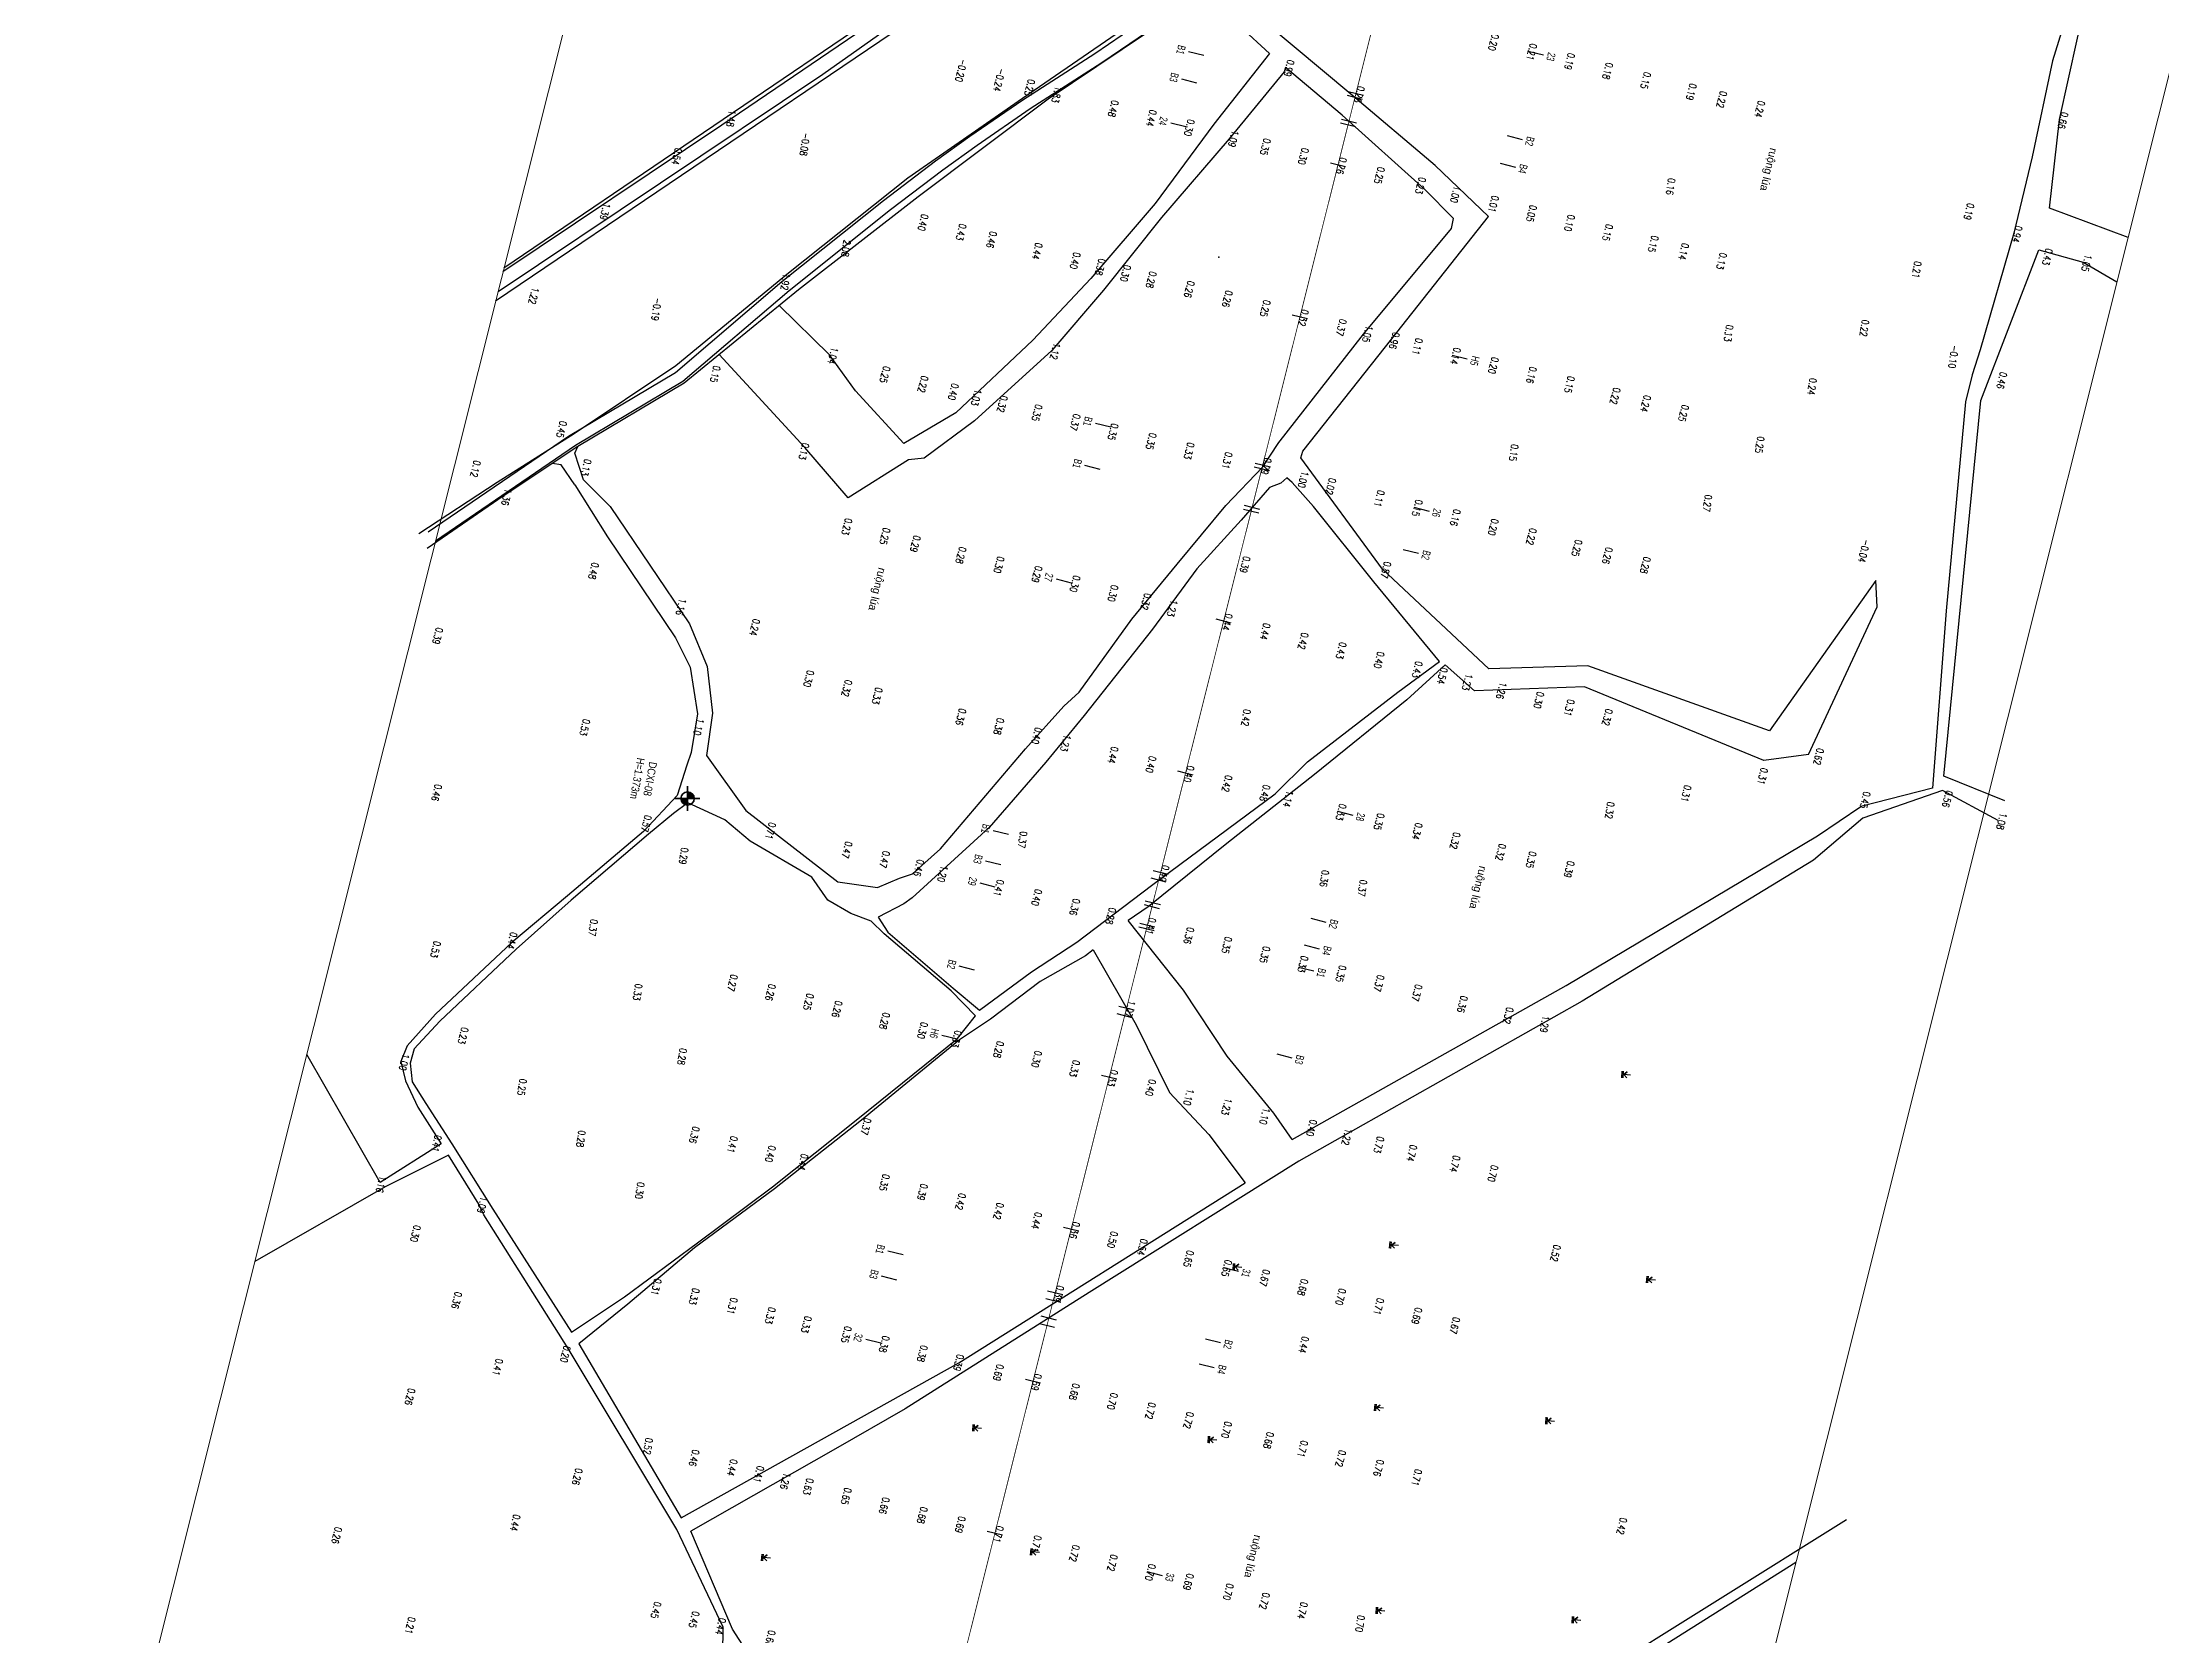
# Model space of a CAD drawing. Header units: metres. Extents: x 583412 to 583840, y 1186334 to 1187497.
# Drawn here: x 583412.3 to 583682.6, y 1186533.4 to 1186736.7 of the extents above; entities that cross this region are included whole.
import ezdxf
from ezdxf.enums import TextEntityAlignment as Align

# ---------------------------------------------------------------- set-up
doc = ezdxf.new("R2010")
doc.units = ezdxf.units.M
doc.header["$MEASUREMENT"] = 0
doc.linetypes.add('DASHDOT2', pattern=[0.5, 0.25, -0.125, 0, -0.125])
doc.layers.get('0').update_dxf_attribs({"lineweight": 35})
doc.layers.get('Defpoints').update_dxf_attribs({"color": 9, "lineweight": 0})
for name, color, linetype in [('cao do binh do', 4, 'Continuous'), ('CAO DO DC', 2, 'Continuous'), ('CaoDoTN', 2, 'Continuous'), ('Docao', 22, 'Continuous'), ('ENTCOC', 6, 'Continuous'), ('KS.leduongdat', 36, 'Continuous'), ('ks.text ks', 7, 'Continuous'), ('KS_muong ao', 4, 'TALUYPHAI-KHKS'), ('Lua-KHKS', 3, 'Continuous'), ('TENCOCTUYEN', 1, 'Continuous'), ('TENMOC', 4, 'Continuous'), ('TimtuyenKS', 7, 'Continuous'), ('TimtuyenTK', 7, 'Continuous')]:
    doc.layers.add(name, color=color, linetype=linetype)
doc.styles.add('ChuSo', font='vnsimple.shx')
doc.styles.add('dc', font='VHELVCN.TTF')
doc.styles.add('KT3', font='VHARIALN.TTF', dxfattribs={"width": 0.8, "height": 1.5})
doc.styles.add('TENSONG', font='VAPTIMI.TTF')
doc.linetypes.add('TALUYPHAI-KHKS', pattern='A,5,[130,ltypeshp,S=5,R=0,X=0,Y=-5],10,[130,ltypeshp,S=5,R=0,X=0,Y=-5],10,[130,ltypeshp,S=10,R=0,X=0,Y=-10],5', length=30)
doc.linetypes.add('TALUYTRAI-KHKS', pattern='A,5,[130,ltypeshp,S=5,R=0,X=0,Y=5],10,[130,ltypeshp,S=5,R=0,X=0,Y=5],10,[130,ltypeshp,S=10,R=0,X=0,Y=10],5', length=30)

# ---------------------------------------------------------------- blocks, each defined once
blk = doc.blocks.new('DCII')
h = blk.add_hatch(color=5)
h.paths.add_polyline_path([(286.78, 138.1), (286.78, 136.5, -0.414214), (286.88, 136.4), (288.48, 136.4, 0.414214)])
h.paths.add_polyline_path([(286.88, 136.4, 0.414214), (286.78, 136.5), (286.78, 136.4)], flags=17)
h.paths.add_polyline_path([(286.78, 136.4), (286.68, 136.4, 0.414214), (286.78, 136.3)])
h.paths.add_polyline_path([(286.68, 136.4), (285.08, 136.4, 0.414214), (286.78, 134.7), (286.78, 136.3, -0.414214)])
at = {"color": 5}
for points in [[(289.92, 136.4), (283.64, 136.4)], [(286.78, 139.54), (286.78, 133.26)]]:
    blk.add_lwpolyline(points, dxfattribs=at)
blk.add_circle((286.78, 136.4), 1.7, dxfattribs=at)
at = {"color": 6}
blk.add_circle((286.78, 136.4), 0.1, dxfattribs=at)
blk = doc.blocks.new('Lua-KHKS')
at = {"layer": 'Lua-KHKS', "color": 3, "flags": 128}
for points in [[(-0.44, 0.07), (0.42, 0.07)], [(-0.01, 1.04), (-0.01, 0.16), (-0.38, 0.59), (-0.01, 0.16), (0.36, 0.59)], [(-0.44, -0.1), (0.42, -0.1)]]:
    blk.add_lwpolyline(points, dxfattribs=at)

msp = doc.modelspace()

# ---------------------------------------------------------------- linework, layer by layer
at = {"layer": 'Defpoints', "color": 6}
for p, q in [((583412.26, 1186473.01), (583669.06, 1187497.35)), ((583840.37, 1187358.25), (583583.59, 1186333.95))]:
    msp.add_line(p, q, dxfattribs=at)
at = {"layer": 'Docao', "color": 3}
for p in [(583562.31, 1186709.25, 0.25), (583626.91, 1186699.61, 0.13)]:
    msp.add_point(p, dxfattribs=at)
at = {"layer": 'ENTCOC'}
for p, q in [((583580.66, 1186729.39), (583578.72, 1186729.87)), ((583580.66, 1186729.39), (583578.72, 1186729.87)), ((583580.78, 1186729.87), (583578.84, 1186730.36)), ((583580.78, 1186729.87), (583578.84, 1186730.36)), ((583579.78, 1186725.87), (583577.84, 1186726.35)), ((583579.78, 1186725.87), (583577.84, 1186726.35)), ((583579.9, 1186726.35), (583577.96, 1186726.84)), ((583579.9, 1186726.35), (583577.96, 1186726.84)), ((583578.5, 1186720.77), (583576.56, 1186721.26)), ((583578.5, 1186720.77), (583576.56, 1186721.26)), ((583573.64, 1186701.38), (583571.7, 1186701.86)), ((583573.64, 1186701.38), (583571.7, 1186701.86)), ((583568.77, 1186681.98), (583566.83, 1186682.46)), ((583568.77, 1186681.98), (583566.83, 1186682.46)), ((583568.9, 1186682.46), (583566.96, 1186682.95)), ((583568.9, 1186682.46), (583566.96, 1186682.95)), ((583567.42, 1186676.59), (583565.48, 1186677.08)), ((583567.42, 1186676.59), (583565.48, 1186677.08)), ((583567.55, 1186677.08), (583565.61, 1186677.56)), ((583567.55, 1186677.08), (583565.61, 1186677.56)), ((583563.91, 1186662.58), (583561.97, 1186663.06)), ((583563.91, 1186662.58), (583561.97, 1186663.06)), ((583559.05, 1186643.18), (583557.11, 1186643.66)), ((583559.05, 1186643.18), (583557.11, 1186643.66)), ((583555.87, 1186630.49), (583553.93, 1186630.98)), ((583555.87, 1186630.49), (583553.93, 1186630.98)), ((583555.62, 1186629.52), (583553.68, 1186630.01)), ((583555.62, 1186629.52), (583553.68, 1186630.01)), ((583554.77, 1186626.12), (583552.83, 1186626.61)), ((583554.77, 1186626.12), (583552.83, 1186626.61)), ((583554.89, 1186626.61), (583552.95, 1186627.1)), ((583554.89, 1186626.61), (583552.95, 1186627.1)), ((583554.06, 1186623.29), (583552.12, 1186623.78)), ((583554.06, 1186623.29), (583552.12, 1186623.78)), ((583554.18, 1186623.78), (583552.24, 1186624.26)), ((583554.18, 1186623.78), (583552.24, 1186624.26)), ((583551.28, 1186612.21), (583549.34, 1186612.7)), ((583551.28, 1186612.21), (583549.34, 1186612.7)), ((583551.53, 1186613.18), (583549.59, 1186613.67)), ((583551.53, 1186613.18), (583549.59, 1186613.67)), ((583549.32, 1186604.38), (583547.38, 1186604.86)), ((583549.32, 1186604.38), (583547.38, 1186604.86)), ((583544.46, 1186584.98), (583542.52, 1186585.46)), ((583544.46, 1186584.98), (583542.52, 1186585.46)), ((583542.42, 1186576.85), (583540.48, 1186577.34)), ((583542.42, 1186576.85), (583540.48, 1186577.34)), ((583541.62, 1186573.65), (583539.68, 1186574.13)), ((583541.62, 1186573.65), (583539.68, 1186574.13)), ((583542.18, 1186575.88), (583540.24, 1186576.37)), ((583542.18, 1186575.88), (583540.24, 1186576.37)), ((583541.37, 1186572.68), (583539.43, 1186573.16)), ((583541.37, 1186572.68), (583539.43, 1186573.16)), ((583539.59, 1186565.58), (583537.65, 1186566.06)), ((583539.59, 1186565.58), (583537.65, 1186566.06)), ((583534.73, 1186546.18), (583532.79, 1186546.66)), ((583534.73, 1186546.18), (583532.79, 1186546.66))]:
    msp.add_line(p, q, dxfattribs=at)
at = {"layer": 'KS.leduongdat'}
for p, q in [((583535.89, 1186749.59, 2.29), (583511.8, 1186732.55, 2.29)), ((583525.19, 1186743.96, 2.12), (583498.91, 1186726.08, 2.12)), ((583546.49, 1186735.23, -0.01), (583553.48, 1186740, -0.01)), ((583547.41, 1186734.09), (583554.4, 1186738.87)), ((583537.33, 1186729.34, -0.01), (583546.49, 1186735.23, -0.01)), ((583538.25, 1186728.21), (583547.41, 1186734.09)), ((583511.8, 1186732.55, 2.29), (583470.38, 1186704.83, 2.29)), ((583530.58, 1186724.69, -0.01), (583537.33, 1186729.34, -0.01)), ((583531.51, 1186723.55), (583538.25, 1186728.21)), ((583498.91, 1186726.08, 2.12), (583471.01, 1186707.37, 2.12)), ((583526.2, 1186721.53, -0.01), (583530.58, 1186724.69, -0.01)), ((583527.12, 1186720.4), (583531.51, 1186723.55)), ((583519.54, 1186716.47, -0.01), (583526.2, 1186721.53, -0.01)), ((583520.46, 1186715.33), (583527.12, 1186720.4)), ((583506.59, 1186706.14, -0.01), (583519.54, 1186716.47, -0.01)), ((583507.51, 1186705), (583520.46, 1186715.33)), ((583493.01, 1186694.56, -0.01), (583506.59, 1186706.14, -0.01)), ((583493.94, 1186693.42), (583507.51, 1186705)), ((583479.36, 1186686.41, -0.01), (583493.01, 1186694.56, -0.01)), ((583480.28, 1186685.27), (583493.94, 1186693.42)), ((583461.49, 1186674.21, -0.01), (583479.36, 1186686.41, -0.01)), ((583462.42, 1186673.08), (583480.28, 1186685.27))]:
    msp.add_line(p, q, dxfattribs=at)
at = {"layer": 'KS_muong ao', "color": 125, "linetype": 'TALUYPHAI-KHKS', "ltscale": 0.03}
for p, q in [((583671.98, 1186744.95, 1.41), (583668.67, 1186734.31, 1.41)), ((583523.27, 1186743.22, 1.68), (583471.13, 1186707.86, 1.68)), ((583579.17, 1186730.07, 0.67), (583564.45, 1186742.37, 0.67)), ((583669.58, 1186726.8, 1.06), (583673.12, 1186742.94, 1.06)), ((583565.11, 1186738.65, 1.68), (583568.79, 1186735.25, 1.68)), ((583568.79, 1186735.25, 1.68), (583561.7, 1186726.23, 1.68)), ((583668.67, 1186734.31, 1.41), (583666.08, 1186722.07, 1.41)), ((583589.91, 1186720.97, 0.67), (583579.17, 1186730.07, 0.67)), ((583561.7, 1186726.23, 1.68), (583554.19, 1186716.1, 1.68)), ((583668.3, 1186715.5, 1.06), (583669.58, 1186726.8, 1.06)), ((583596.71, 1186714.44, 0.67), (583589.91, 1186720.97, 0.67)), ((583666.08, 1186722.07, 1.41), (583663.72, 1186712.3, 1.41)), ((583554.19, 1186716.1, 1.68), (583546.02, 1186706.55, 1.68)), ((583678.3, 1186711.75, 1.06), (583668.3, 1186715.5, 1.06)), ((583583.57, 1186697.82, 0.67), (583596.71, 1186714.44, 0.67)), ((583663.72, 1186712.3, 1.41), (583659.43, 1186697.45, 1.41)), ((583659.51, 1186690.98, 0.93), (583666.91, 1186710.19, 0.93)), ((583666.91, 1186710.19, 0.93), (583672.58, 1186708.6, 0.93)), ((583546.02, 1186706.55, 1.68), (583538.6, 1186698.67, 1.68)), ((583672.58, 1186708.6, 0.93), (583676.89, 1186706.13, 0.93)), ((583512.67, 1186696.78, 1.68), (583506.26, 1186703.1, 1.68)), ((583538.6, 1186698.67, 1.68), (583528.76, 1186689.38, 1.68)), ((583515.97, 1186692.22, 1.68), (583512.67, 1186696.78, 1.68)), ((583573.06, 1186684.49, 0.67), (583583.57, 1186697.82, 0.67)), ((583659.43, 1186697.45, 1.08), (583658.41, 1186694.26, 1.08)), ((583658.41, 1186694.26, 1.08), (583657.58, 1186690.8, 1.08)), ((583522.13, 1186685.5, 1.68), (583515.97, 1186692.22, 1.68)), ((583654.8, 1186643.05, 1.08), (583659.51, 1186690.98, 1.08)), ((583657.58, 1186690.8, 1.08), (583655.09, 1186664.12, 1.08)), ((583528.76, 1186689.38, 1.68), (583522.13, 1186685.5, 1.68)), ((583480.16, 1186684.26, 0.89), (583480.57, 1186685.11, 0.89)), ((583481.27, 1186680.86, 0.89), (583480.16, 1186684.26, 0.89)), ((583572.79, 1186683.67, 0.67), (583573.06, 1186684.49, 0.67)), ((583583.19, 1186669.45, 1.18), (583572.79, 1186683.67, 1.18)), ((583480.16, 1186680.22, 1.03), (583484.34, 1186673.57, 1.03)), ((583484.34, 1186673.57, 1.03), (583493.03, 1186660.7, 1.03)), ((583596.78, 1186656.74, 1.18), (583583.19, 1186669.45, 1.18)), ((583646.15, 1186668.02, 1.18), (583632.55, 1186648.81, 1.18)), ((583646.31, 1186664.63, 1.18), (583646.15, 1186668.02, 1.18)), ((583637.56, 1186645.79, 1.18), (583646.31, 1186664.63, 1.18)), ((583655.09, 1186664.12, 1.18), (583653.34, 1186641.51, 1.18)), ((583493.03, 1186660.7, 1.03), (583494.87, 1186656.95, 1.03)), ((583494.87, 1186656.95, 1.03), (583495.84, 1186650.97, 1.03)), ((583609.39, 1186657.12, 1.18), (583596.78, 1186656.74, 1.18)), ((583632.55, 1186648.81, 1.18), (583609.39, 1186657.12, 1.18)), ((583495.84, 1186650.97, 1.03), (583495.02, 1186646.07, 1.03)), ((583494.45, 1186644.45, 1.03), (583493.23, 1186640.59, 1.03)), ((583495.02, 1186646.07, 1.03), (583494.45, 1186644.45, 1.03)), ((583662.58, 1186639.91, 1.08), (583654.8, 1186643.05, 1.08)), ((583493.23, 1186640.59, 1.03), (583488.95, 1186635.96, 1.03)), ((583653.34, 1186641.51, 1.18), (583644.21, 1186639.18, 1.18)), ((583488.95, 1186635.96, 1.03), (583479.26, 1186627.78, 1.03)), ((583479.26, 1186627.78, 1.07), (583472.16, 1186621.8, 1.07)), ((583557.84, 1186615.75, 1.18), (583550.74, 1186624.63, 1.18)), ((583472.16, 1186621.8, 1.07), (583462.4, 1186612.67, 1.07)), ((583546.3, 1186620.87, 1.18), (583551.77, 1186611.31, 1.18)), ((583563.41, 1186607.3, 1.18), (583557.84, 1186615.75, 1.18)), ((583462.4, 1186612.67, 1.07), (583458.78, 1186608.62, 1.07)), ((583551.77, 1186611.31, 0.99), (583556.03, 1186602.68, 0.99)), ((583455.36, 1186591.18, 1.07), (583445.98, 1186607.53, 1.07)), ((583458.78, 1186608.62, 1.07), (583457.97, 1186606.65, 1.07)), ((583457.97, 1186606.65, 1.07), (583458.58, 1186604.16, 1.07)), ((583569.36, 1186600.02, 1.18), (583563.41, 1186607.3, 1.18)), ((583458.58, 1186604.16, 1.07), (583460.17, 1186600.8, 1.07)), ((583556.03, 1186602.68, 0.99), (583561.04, 1186597.34, 0.99)), ((583460.17, 1186600.8, 1.07), (583463.13, 1186596.11, 1.07)), ((583571.67, 1186596.7, 1.18), (583569.36, 1186600.02, 1.18)), ((583463.13, 1186596.11, 1.07), (583455.36, 1186591.18, 1.07)), ((583561.04, 1186597.34, 0.99), (583565.67, 1186591.14, 0.99)), ((583500.31, 1186534.2, 1.08), (583494.99, 1186546.7, 1.08)), ((583516.1, 1186509.62, 1.08), (583500.31, 1186534.2, 1.08))]:
    msp.add_line(p, q, dxfattribs=at)
at = {"layer": 'KS_muong ao', "color": 125, "linetype": 'TALUYTRAI-KHKS', "ltscale": 0.03}
for p, q in [((583537.29, 1186729.55, 1.37), (583552.07, 1186739.7, 1.37)), ((583520.67, 1186737.84, 2.3), (583470.08, 1186703.63, 2.3)), ((583553.11, 1186737.82, 1.68), (583540.54, 1186729.43, 1.68)), ((583570.68, 1186732.91, 0.77), (583563.65, 1186724.36, 0.77)), ((583570.85, 1186733.46, 0.77), (583570.68, 1186732.91, 0.77)), ((583578.06, 1186727.37, 0.77), (583570.85, 1186733.46, 0.77)), ((583522.66, 1186719.37, 1.37), (583537.29, 1186729.55, 1.37)), ((583540.54, 1186729.43, 1.68), (583523.98, 1186716.97, 1.68)), ((583588.58, 1186717.94, 0.77), (583578.06, 1186727.37, 0.77)), ((583563.65, 1186724.36, 0.77), (583555, 1186714.3, 0.77)), ((583507.44, 1186707.25, 1.37), (583522.66, 1186719.37, 1.37)), ((583592.28, 1186714.18, 0.77), (583588.58, 1186717.94, 0.77)), ((583523.98, 1186716.97, 1.68), (583508.69, 1186705.09, 1.68)), ((583555, 1186714.3, 0.77), (583547.6, 1186705.05, 0.77)), ((583580.77, 1186699.45, 0.77), (583592.01, 1186712.93, 0.77)), ((583592.01, 1186712.93, 0.77), (583592.28, 1186714.18, 0.77)), ((583493.06, 1186695.43, 1.37), (583507.44, 1186707.25, 1.37)), ((583508.69, 1186705.09, 1.68), (583494.11, 1186693.19, 1.68)), ((583547.6, 1186705.05, 0.77), (583541.01, 1186697.36, 0.77)), ((583569.84, 1186685.43, 0.77), (583580.77, 1186699.45, 0.77)), ((583509.53, 1186684.99, 0.77), (583498.57, 1186696.83, 0.77)), ((583541.01, 1186697.36, 0.77), (583531.17, 1186688.36, 0.77)), ((583480.08, 1186686.75, 1.37), (583493.06, 1186695.43, 1.37)), ((583494.11, 1186693.19, 1.68), (583480.57, 1186685.11, 1.68)), ((583531.17, 1186688.36, 0.77), (583524.76, 1186683.63, 0.77)), ((583470.29, 1186680.54, 1.37), (583480.08, 1186686.75, 1.37)), ((583480.57, 1186685.11, 1.68), (583471.03, 1186678.75, 1.68)), ((583515.05, 1186678.54, 0.77), (583509.53, 1186684.99, 0.77)), ((583567.94, 1186682.49, 1.12), (583569.89, 1186685.49, 1.12)), ((583478.42, 1186682.75, 1.03), (583477.3, 1186682.93, 1.03)), ((583480.16, 1186680.22, 1.03), (583478.42, 1186682.75, 1.03)), ((583522.73, 1186683.4, 0.77), (583515.05, 1186678.54, 0.77)), ((583524.76, 1186683.63, 0.77), (583522.73, 1186683.4, 0.77)), ((583563.24, 1186677.59, 1.12), (583567.94, 1186682.49, 1.12)), ((583460.27, 1186673.99, 1.37), (583470.29, 1186680.54, 1.37)), ((583481.27, 1186680.86, 0.89), (583484.68, 1186677.43, 0.89)), ((583568.77, 1186679.85, 0.81), (583565.16, 1186675.68, 0.81)), ((583570.25, 1186680.41, 0.81), (583568.77, 1186679.85, 0.81)), ((583570.99, 1186681.1, 0.81), (583570.25, 1186680.41, 0.81)), ((583571.68, 1186680.5, 0.81), (583570.99, 1186681.1, 0.81)), ((583574.42, 1186677.46, 0.81), (583571.68, 1186680.5, 0.81)), ((583471.03, 1186678.75, 1.68), (583461.34, 1186672.09, 1.68)), ((583484.68, 1186677.43, 0.89), (583494.81, 1186662.49, 0.89)), ((583557.01, 1186670.1, 1.12), (583563.24, 1186677.59, 1.12)), ((583582.1, 1186667.82, 0.81), (583574.42, 1186677.46, 0.81)), ((583565.16, 1186675.68, 0.81), (583559.54, 1186669.47, 0.81)), ((583551.24, 1186663.05, 1.12), (583557.01, 1186670.1, 1.12)), ((583559.54, 1186669.47, 0.81), (583553.87, 1186661.78, 0.81)), ((583590.47, 1186657.66, 0.81), (583582.1, 1186667.82, 0.81)), ((583494.81, 1186662.49, 0.89), (583497.05, 1186657.01, 0.89)), ((583544.53, 1186653.75, 1.12), (583551.24, 1186663.05, 1.12)), ((583553.87, 1186661.78, 0.81), (583545.16, 1186650.79, 0.81)), ((583497.05, 1186657.01, 0.89), (583497.72, 1186651.07, 0.89)), ((583585.15, 1186653.74, 0.81), (583590.47, 1186657.66, 0.81)), ((583591.2, 1186657.24, 1.18), (583586.29, 1186652.76, 1.18)), ((583594.94, 1186653.94, 1.18), (583591.2, 1186657.24, 1.18)), ((583542.56, 1186651.97, 1.12), (583544.53, 1186653.75, 1.12)), ((583573.62, 1186644.85, 0.81), (583585.15, 1186653.74, 0.81)), ((583586.29, 1186652.76, 1.18), (583574.55, 1186643.23, 1.18)), ((583608.97, 1186654.43, 1.18), (583594.94, 1186653.94, 1.18)), ((583631.86, 1186645.03, 1.18), (583608.97, 1186654.43, 1.18)), ((583497.72, 1186651.07, 0.89), (583496.97, 1186645.68, 0.89)), ((583537.67, 1186646.52, 1.12), (583542.56, 1186651.97, 1.12)), ((583545.16, 1186650.79, 0.81), (583540.26, 1186644.83, 0.81)), ((583496.97, 1186645.68, 0.89), (583501.97, 1186638.67, 0.89)), ((583526.84, 1186633.77, 1.12), (583537.67, 1186646.52, 1.12)), ((583540.26, 1186644.83, 0.81), (583533.04, 1186636.5, 0.81)), ((583569.51, 1186640.78, 0.81), (583573.62, 1186644.85, 0.81)), ((583637.56, 1186645.79, 1.18), (583631.86, 1186645.03, 1.18)), ((583574.55, 1186643.23, 1.18), (583563.34, 1186634.46, 1.18)), ((583494.6, 1186639.64, 1.05), (583492.78, 1186638.28, 1.05)), ((583499.33, 1186637.47, 1.05), (583494.6, 1186639.64, 1.05)), ((583553.73, 1186629.07, 0.81), (583569.51, 1186640.78, 0.81)), ((583638.68, 1186635.41, 1.18), (583644.21, 1186639.18, 1.18)), ((583654.62, 1186641.21, 1.08), (583644.47, 1186637.7, 1.08)), ((583661.75, 1186637.38, 1.08), (583654.62, 1186641.21, 1.08)), ((583492.78, 1186638.28, 1.05), (583489.56, 1186635.62, 1.05)), ((583502.54, 1186634.74, 1.05), (583499.33, 1186637.47, 1.05)), ((583501.97, 1186638.67, 0.89), (583513.73, 1186629.57, 0.89)), ((583533.04, 1186636.5, 0.81), (583523.22, 1186627.52, 0.81)), ((583644.47, 1186637.7, 1.08), (583638.2, 1186632.34, 1.08)), ((583489.56, 1186635.62, 1.05), (583479.72, 1186627.22, 1.05)), ((583510.42, 1186630.16, 1.05), (583502.54, 1186634.74, 1.05)), ((583523.26, 1186630.58, 0.89), (583526.84, 1186633.77, 0.89)), ((583563.34, 1186634.46, 1.18), (583553.33, 1186626.38, 1.18)), ((583606.64, 1186616.32, 1.18), (583638.68, 1186635.41, 1.18)), ((583638.2, 1186632.34, 1.08), (583608.68, 1186614.33, 1.08)), ((583512.45, 1186627.2, 1.05), (583510.42, 1186630.16, 1.05)), ((583513.73, 1186629.57, 0.89), (583518.77, 1186628.84, 0.89)), ((583518.77, 1186628.84, 0.89), (583521.59, 1186630.04, 0.89)), ((583521.59, 1186630.04, 0.89), (583523.26, 1186630.58, 0.89)), ((583544.21, 1186621.87, 0.81), (583553.73, 1186629.07, 0.81)), ((583479.72, 1186627.22, 1.05), (583472.71, 1186620.97, 1.05)), ((583515.38, 1186625.53, 1.05), (583512.45, 1186627.2, 1.05)), ((583517.98, 1186624.52, 1.05), (583515.38, 1186625.53, 1.05)), ((583522.14, 1186626.77, 0.81), (583518.89, 1186625.03, 0.81)), ((583523.22, 1186627.52, 0.81), (583522.14, 1186626.77, 0.81)), ((583553.33, 1186626.38, 1.18), (583550.74, 1186624.63, 1.18)), ((583519.64, 1186622.91, 1.05), (583517.98, 1186624.52, 1.05)), ((583518.89, 1186625.03, 0.81), (583520.1, 1186623.15, 0.81)), ((583528.2, 1186615.67, 1.05), (583519.64, 1186622.91, 1.05)), ((583520.1, 1186623.15, 0.81), (583528.45, 1186615.98, 0.81)), ((583472.71, 1186620.97, 1.05), (583462.94, 1186611.77, 1.05)), ((583538.45, 1186618.07, 0.81), (583544.21, 1186621.87, 0.81)), ((583545.32, 1186620.1, 1.18), (583539.53, 1186616.85, 1.18)), ((583546.3, 1186620.87, 1.18), (583545.32, 1186620.1, 1.18)), ((583531.79, 1186613.2, 0.81), (583538.45, 1186618.07, 0.81)), ((583531.3, 1186612.46, 1.05), (583528.2, 1186615.67, 1.05)), ((583528.45, 1186615.98, 0.81), (583531.79, 1186613.2, 0.81)), ((583539.53, 1186616.85, 1.18), (583533.21, 1186612.02, 1.18)), ((583571.67, 1186596.7, 1.18), (583606.64, 1186616.32, 1.18)), ((583528.98, 1186609.56, 1.05), (583531.3, 1186612.46, 1.05)), ((583533.21, 1186612.02, 1.18), (583529.26, 1186609.4, 1.18)), ((583608.68, 1186614.33, 1.08), (583572.51, 1186593.91, 1.08)), ((583462.94, 1186611.77, 1.05), (583459.7, 1186608.25, 1.05)), ((583516.26, 1186599.31, 1.05), (583528.98, 1186609.56, 1.05)), ((583529.26, 1186609.4, 1.18), (583516.75, 1186599.14, 1.18)), ((583459.7, 1186608.25, 1.05), (583459.16, 1186606.43, 1.05)), ((583459.16, 1186606.43, 1.05), (583459.43, 1186604.06, 1.05)), ((583459.43, 1186604.06, 1.05), (583461.19, 1186601.27, 1.05)), ((583461.19, 1186601.27, 1.05), (583464.48, 1186596.12, 1.05)), ((583505.39, 1186590.65, 1.05), (583516.26, 1186599.31, 1.05)), ((583516.75, 1186599.14, 1.18), (583505.65, 1186590.39, 1.18)), ((583464.48, 1186596.12, 1.05), (583469.7, 1186587.81, 1.05)), ((583464.08, 1186594.7, 0.92), (583456, 1186590.66, 0.92)), ((583467.94, 1186588.42, 0.92), (583464.08, 1186594.7, 0.92)), ((583572.51, 1186593.91, 1.08), (583545.79, 1186577.17, 1.08)), ((583456, 1186590.66, 0.92), (583439.36, 1186581.11, 0.92)), ((583505.65, 1186590.39, 1.18), (583495.43, 1186582.87, 1.18)), ((583495.82, 1186583.48, 1.05), (583505.39, 1186590.65, 1.05)), ((583529.18, 1186568.19, 1.18), (583565.67, 1186591.14, 1.18)), ((583468.56, 1186587.07, 0.92), (583467.94, 1186588.42, 0.92)), ((583469.7, 1186587.81, 1.05), (583479.76, 1186572.08, 1.05)), ((583479.33, 1186570.03, 0.92), (583468.56, 1186587.07, 0.92)), ((583486.51, 1186576.61, 1.05), (583495.82, 1186583.48, 1.05)), ((583495.43, 1186582.87, 1.18), (583486.95, 1186575.67, 1.18)), ((583545.79, 1186577.17, 1.08), (583522.31, 1186562.33, 1.08)), ((583479.76, 1186572.08, 1.05), (583486.51, 1186576.61, 1.05)), ((583486.95, 1186575.67, 1.18), (583480.67, 1186570.59, 1.18)), ((583493.18, 1186546.94, 0.92), (583479.33, 1186570.03, 0.92)), ((583480.67, 1186570.59, 1.18), (583493.74, 1186548.42, 1.18)), ((583493.74, 1186548.42, 1.18), (583529.18, 1186568.19, 1.18)), ((583522.31, 1186562.33, 1.08), (583513.44, 1186557.21, 1.08)), ((583513.44, 1186557.21, 1.08), (583494.99, 1186546.7, 1.08)), ((583499.11, 1186534.45, 0.92), (583493.18, 1186546.94, 0.92)), ((583605.12, 1186524.9, 1.08), (583642.41, 1186548.18, 1.08)), ((583635.92, 1186542.71), (583605.94, 1186523.83)), ((583498.8, 1186513.94, 0.92), (583499.11, 1186534.45, 0.92))]:
    msp.add_line(p, q, dxfattribs=at)
at = {"layer": 'TENCOCTUYEN'}
for p, q in [((583560.41, 1186734.98), (583558.47, 1186735.47)), ((583601.79, 1186735.55), (583603.73, 1186735.07)), ((583559.53, 1186731.46), (583557.59, 1186731.95)), ((583558.13, 1186725.88), (583556.19, 1186726.37)), ((583599.09, 1186724.77), (583601.03, 1186724.28)), ((583598.21, 1186721.25), (583600.15, 1186720.76)), ((583592.07, 1186696.76), (583594.01, 1186696.27)), ((583548.53, 1186687.57), (583546.59, 1186688.05)), ((583547.18, 1186682.18), (583545.24, 1186682.67)), ((583587.2, 1186677.36), (583589.14, 1186676.87)), ((583585.85, 1186671.97), (583587.79, 1186671.49)), ((583543.54, 1186667.68), (583541.6, 1186668.17)), ((583577.48, 1186638.56), (583579.42, 1186638.07)), ((583535.5, 1186635.6), (583533.56, 1186636.08)), ((583534.52, 1186631.72), (583532.58, 1186632.2)), ((583533.81, 1186628.88), (583531.87, 1186629.37)), ((583574.05, 1186624.9), (583575.99, 1186624.41)), ((583573.2, 1186621.5), (583575.14, 1186621.02)), ((583531.16, 1186618.29), (583529.22, 1186618.78)), ((583572.49, 1186618.67), (583574.43, 1186618.19)), ((583528.95, 1186609.48), (583527.01, 1186609.97)), ((583569.71, 1186607.59), (583571.65, 1186607.11)), ((583522.05, 1186581.96), (583520.11, 1186582.44)), ((583562.89, 1186580.36), (583564.83, 1186579.87)), ((583521.25, 1186578.75), (583519.31, 1186579.24)), ((583519.22, 1186570.68), (583517.28, 1186571.17)), ((583560.61, 1186571.26), (583562.54, 1186570.77)), ((583559.8, 1186568.06), (583561.74, 1186567.57)), ((583553.16, 1186541.56), (583555.1, 1186541.07))]:
    msp.add_line(p, q, dxfattribs=at)
at = {"layer": 'TimtuyenKS', "linetype": 'DASHDOT2', "ltscale": 5, "const_width": 0.1}
msp.add_lwpolyline([(583754.72, 1187427.8), (583497.92, 1186403.48)], dxfattribs=at)
at = {"layer": 'TimtuyenTK', "linetype": 'DASHDOT2', "ltscale": 5, "const_width": 0.1}
msp.add_lwpolyline([(583754.72, 1187427.8), (583497.92, 1186403.48)], dxfattribs=at)

# ---------------------------------------------------------------- block references
at = {"xscale": 0.5, "yscale": 0.5, "zscale": 0.5}
msp.add_blockref('DCII', (583351.17, 1186571.99, 1.38), dxfattribs=at)
at = {"layer": 'Lua-KHKS', "rotation": 265.3621285261607}
for p in [(583613.81, 1186604.97, -8.86), (583584.19, 1186583.21, -8.86), (583564.24, 1186580.43, -8.86), (583616.98, 1186578.8, -8.86), (583582.29, 1186562.47, -8.86), (583604.12, 1186560.79, -8.86), (583531.02, 1186559.88, -8.86), (583561.04, 1186558.38, -8.86), (583538.41, 1186544.06, -8.86), (583504.09, 1186543.34, -8.86), (583582.48, 1186536.57, -8.86), (583607.48, 1186535.39, -8.86)]:
    msp.add_blockref('Lua-KHKS', p, dxfattribs=at)

# ---------------------------------------------------------------- texts
at = {"layer": 'cao do binh do', "color": 44, "style": 'ChuSo', "width": 0.8}
for s, p in [('0.99', (583570.85, 1186733.46, 0.99)), ('0.66', (583669.58, 1186726.8, 0.66)), ('0.54', (583492.75, 1186722.21, 0.54)), ('1.39', (583483.6, 1186715.17, 1.39)), ('0.19', (583657.57, 1186715.17, 0.19)), ('0.94', (583663.72, 1186712.3, 0.94)), ('0.43', (583667.58, 1186709.4, 0.43)), ('1.05', (583672.58, 1186708.6, 1.05)), ('1.22', (583474.5, 1186704.42, 1.22)), ('1.04', (583512.67, 1186696.78, 1.04)), ('1.12', (583541.01, 1186697.36, 1.12)), ('0.15', (583497.65, 1186694.44, 0.15)), ('0.46', (583661.77, 1186693.63, 0.46)), ('0.45', (583478.05, 1186687.39, 0.45)), ('0.13', (583508.96, 1186684.58, 0.13)), ('0.12', (583467.07, 1186682.35, 0.12)), ('0.13', (583481.19, 1186682.52, 0.13)), ('1.36', (583471.03, 1186678.75, 1.36)), ('-0.04', (583644.19, 1186671.86, -0.04)), ('0.48', (583482.13, 1186669.33, 0.48)), ('0.39', (583565.23, 1186670.13, 0.39)), ('0.87', (583583.19, 1186669.45, 0.87)), ('1.16', (583493.29, 1186664.72, 1.16)), ('0.39', (583462.24, 1186661.03, 0.39)), ('0.24', (583502.68, 1186662.14, 0.24)), ('0.53', (583481.02, 1186649.36, 0.53)), ('1.10', (583495.55, 1186649.41, 1.1)), ('0.62', (583638.39, 1186645.64, 0.62)), ('0.46', (583462.11, 1186641.03, 0.46)), ('0.31', (583621.49, 1186640.93, 0.31)), ('0.31', (583631.25, 1186643.13, 0.31)), ('0.45', (583644.33, 1186640.1, 0.45)), ('0.56', (583654.81, 1186640.24, 0.56)), ('0.57', (583488.86, 1186637.1, 0.57)), ('1.08', (583661.75, 1186637.38, 1.08)), ('0.44', (583471.73, 1186622.16, 0.44)), ('0.53', (583461.98, 1186621.03, 0.53)), ('0.23', (583465.49, 1186610.03, 0.23)), ('1.00', (583457.97, 1186606.65, 1)), ('0.37', (583516.88, 1186598.45, 0.36)), ('0.41', (583462.1, 1186596.28, 0.41)), ('1.16', (583455.03, 1186591.06, 1.16)), ('1.09', (583467.94, 1186588.42, 1.09)), ('0.30', (583459.42, 1186584.78, 0.3)), ('0.52', (583604.84, 1186582.28, 0.52)), ('0.36', (583464.66, 1186576.27, 0.36)), ('0.44', (583572.72, 1186570.59, 0.44)), ('0.41', (583469.9, 1186567.75, 0.41)), ('0.20', (583478.54, 1186569.4, 0.2)), ('0.26', (583458.71, 1186563.96, 0.26)), ('0.26', (583480.05, 1186553.76, 0.26)), ('0.26', (583449.37, 1186546.27, 0.26)), ('0.44', (583472.13, 1186547.88, 0.44)), ('0.42', (583613.3, 1186547.46, 0.42)), ('0.21', (583458.74, 1186534.79, 0.21))]:
    msp.add_text(s, height=0.9, rotation=256.5354, dxfattribs=at).set_placement(p, align=Align.CENTER)
at = {"layer": 'CAO DO DC', "color": 3, "style": 'dc'}
msp.add_text('H=1.373m', height=1, rotation=259.7806, dxfattribs=at).set_placement((583489.12, 1186645.27, 0.47), align=Align.TOP_LEFT)
at = {"layer": 'CaoDoTN', "style": 'ChuSo', "width": 0.8}
for s, p in [('0.20', (583596.94, 1186736.77)), ('0.21', (583601.79, 1186735.55)), ('-0.20', (583529.03, 1186733.18)), ('0.19', (583606.64, 1186734.34)), ('0.18', (583611.49, 1186733.12)), ('-0.24', (583533.88, 1186731.96)), ('0.25', (583537.76, 1186730.99)), ('1.83', (583541.22, 1186730.12)), ('0.26', (583579.81, 1186730.12)), ('0.15', (583616.34, 1186731.91)), ('0.19', (583622.16, 1186730.45)), ('0.48', (583548.43, 1186728.31)), ('0.22', (583626.04, 1186729.48)), ('0.24', (583630.89, 1186728.26)), ('0.44', (583553.28, 1186727.1)), ('0.30', (583558.13, 1186725.88)), ('1.09', (583563.75, 1186724.47)), ('0.35', (583567.83, 1186723.45)), ('0.30', (583572.68, 1186722.23)), ('0.26', (583577.53, 1186721.02)), ('0.25', (583582.38, 1186719.8)), ('0.23', (583587.62, 1186718.49)), ('1.00', (583592.08, 1186717.37)), ('0.40', (583524.17, 1186713.78)), ('0.01', (583596.93, 1186716.15)), ('0.05', (583601.78, 1186714.94)), ('0.10', (583606.63, 1186713.72)), ('0.43', (583529.02, 1186712.56)), ('0.46', (583532.9, 1186711.59)), ('0.15', (583611.48, 1186712.51)), ('0.15', (583617.3, 1186711.05)), ('0.44', (583538.72, 1186710.13)), ('0.40', (583543.57, 1186708.91)), ('0.14', (583621.18, 1186710.08)), ('0.13', (583626.03, 1186708.86)), ('0.38', (583546.77, 1186708.11)), ('0.30', (583549.99, 1186707.3)), ('0.28', (583553.27, 1186706.48)), ('0.26', (583558.12, 1186705.27)), ('0.26', (583562.97, 1186704.05)), ('0.25', (583567.82, 1186702.83)), ('0.32', (583572.67, 1186701.62)), ('0.37', (583577.52, 1186700.4)), ('1.05', (583580.86, 1186699.56)), ('0.96', (583584.28, 1186698.71)), ('0.11', (583587.22, 1186697.97)), ('0.14', (583592.07, 1186696.76)), ('0.20', (583596.92, 1186695.54)), ('0.25', (583519.3, 1186694.38)), ('0.22', (583524.15, 1186693.16)), ('0.40', (583528.03, 1186692.19)), ('0.16', (583601.77, 1186694.32)), ('0.15', (583606.62, 1186693.11)), ('1.03', (583530.95, 1186691.46)), ('0.32', (583534.26, 1186690.63)), ('0.35', (583538.7, 1186689.51)), ('0.22', (583612.44, 1186691.65)), ('0.24', (583616.32, 1186690.68)), ('0.25', (583621.17, 1186689.46)), ('0.37', (583543.55, 1186688.3)), ('0.35', (583548.4, 1186687.08)), ('0.35', (583553.25, 1186685.87)), ('0.33', (583558.1, 1186684.65)), ('0.31', (583562.95, 1186683.43)), ('0.29', (583567.93, 1186682.7)), ('1.00', (583572.65, 1186681)), ('0.02', (583576.17, 1186680.12)), ('0.11', (583582.35, 1186678.57)), ('0.15', (583587.2, 1186677.36)), ('0.16', (583592.05, 1186676.14)), ('0.23', (583514.44, 1186674.98)), ('0.25', (583519.29, 1186673.76)), ('0.20', (583596.9, 1186674.92)), ('0.22', (583601.75, 1186673.71)), ('0.29', (583523.17, 1186672.79)), ('0.28', (583528.99, 1186671.33)), ('0.25', (583607.57, 1186672.25)), ('0.26', (583611.45, 1186671.28)), ('0.30', (583533.84, 1186670.11)), ('0.29', (583538.69, 1186668.9)), ('0.28', (583616.3, 1186670.06)), ('0.30', (583543.54, 1186667.68)), ('0.30', (583548.39, 1186666.47)), ('0.32', (583552.59, 1186665.41)), ('1.23', (583555.94, 1186664.57)), ('0.44', (583562.94, 1186662.82)), ('0.44', (583567.79, 1186661.6)), ('0.42', (583572.64, 1186660.39)), ('0.43', (583577.49, 1186659.17)), ('0.40', (583582.34, 1186657.96)), ('0.30', (583509.58, 1186655.58)), ('0.32', (583514.43, 1186654.36)), ('0.43', (583587.19, 1186656.74)), ('0.54', (583590.39, 1186655.94)), ('1.23', (583593.58, 1186655.14)), ('0.33', (583518.31, 1186653.39)), ('1.26', (583597.94, 1186654.05)), ('0.30', (583602.71, 1186652.85)), ('0.31', (583606.59, 1186651.88)), ('0.36', (583528.98, 1186650.71)), ('0.38', (583533.83, 1186649.5)), ('0.32', (583611.44, 1186650.66)), ('0.40', (583538.66, 1186648.29)), ('1.23', (583542.34, 1186647.36)), ('0.44', (583548.38, 1186645.85)), ('0.40', (583553.23, 1186644.64)), ('0.40', (583558.08, 1186643.42)), ('0.42', (583562.93, 1186642.2)), ('0.48', (583567.78, 1186640.99)), ('1.14', (583570.73, 1186640.25)), ('0.33', (583577.48, 1186638.56)), ('0.71', (583504.71, 1186636.18)), ('0.35', (583582.33, 1186637.34)), ('0.34', (583587.18, 1186636.12)), ('0.47', (583514.45, 1186633.74)), ('0.32', (583592.03, 1186634.91)), ('0.32', (583597.85, 1186633.45)), ('0.47', (583519.26, 1186632.53)), ('0.46', (583523.61, 1186631.44)), ('1.20', (583526.66, 1186630.68)), ('0.49', (583554.9, 1186630.73)), ('0.35', (583601.73, 1186632.48)), ('0.39', (583606.58, 1186631.26)), ('0.41', (583533.81, 1186628.88)), ('0.40', (583538.66, 1186627.67)), ('0.36', (583543.51, 1186626.45)), ('0.28', (583548.1, 1186625.3)), ('0.41', (583553.21, 1186624.02)), ('0.36', (583558.06, 1186622.8)), ('0.35', (583562.91, 1186621.59)), ('0.35', (583567.76, 1186620.37)), ('0.33', (583572.61, 1186619.16)), ('0.27', (583499.85, 1186616.78)), ('0.35', (583577.46, 1186617.94)), ('0.37', (583582.31, 1186616.72)), ('0.26', (583504.7, 1186615.56)), ('0.25', (583509.55, 1186614.35)), ('0.37', (583587.16, 1186615.51)), ('0.36', (583592.96, 1186614.05)), ('0.26', (583513.2, 1186613.43)), ('0.28', (583519.25, 1186611.92)), ('1.07', (583550.56, 1186613.43)), ('0.32', (583598.8, 1186612.59)), ('0.30', (583524.1, 1186610.7)), ('0.33', (583528.42, 1186609.62)), ('0.28', (583533.8, 1186608.27)), ('0.30', (583538.65, 1186607.05)), ('0.33', (583543.5, 1186605.84)), ('0.33', (583548.35, 1186604.62)), ('0.40', (583553.2, 1186603.4)), ('1.10', (583558.05, 1186602.19)), ('1.23', (583562.9, 1186600.97)), ('1.10', (583567.75, 1186599.76)), ('0.40', (583573.73, 1186598.26)), ('0.36', (583494.99, 1186597.38)), ('0.41', (583499.84, 1186596.16)), ('0.40', (583504.69, 1186594.95)), ('1.22', (583578.22, 1186597.13)), ('0.73', (583582.3, 1186596.11)), ('0.74', (583586.51, 1186595.05)), ('0.44', (583508.84, 1186593.91)), ('0.74', (583592, 1186593.68)), ('0.70', (583596.85, 1186592.46)), ('0.35', (583519.24, 1186591.3)), ('0.39', (583524.09, 1186590.08)), ('0.42', (583528.94, 1186588.87)), ('0.42', (583533.79, 1186587.65)), ('0.44', (583538.64, 1186586.44)), ('0.36', (583543.49, 1186585.22)), ('0.50', (583548.34, 1186584)), ('0.54', (583552.13, 1186583.05)), ('0.65', (583558.04, 1186581.57)), ('0.65', (583562.89, 1186580.36)), ('0.67', (583567.74, 1186579.14)), ('0.31', (583490.12, 1186577.98)), ('0.33', (583494.97, 1186576.76)), ('0.39', (583541.45, 1186577.09)), ('0.68', (583572.59, 1186577.93)), ('0.70', (583577.43, 1186576.71)), ('0.31', (583499.82, 1186575.55)), ('0.33', (583504.67, 1186574.33)), ('0.33', (583509.28, 1186573.18)), ('0.71', (583582.29, 1186575.49)), ('0.69', (583587.14, 1186574.28)), ('0.35', (583514.37, 1186571.9)), ('0.38', (583519.22, 1186570.68)), ('0.67', (583591.99, 1186573.06)), ('0.38', (583524.07, 1186569.47)), ('0.39', (583528.69, 1186568.31)), ('0.69', (583533.77, 1186567.04)), ('0.69', (583538.62, 1186565.82)), ('0.68', (583543.47, 1186564.6)), ('0.70', (583548.32, 1186563.39)), ('0.72', (583553.17, 1186562.17)), ('0.72', (583558.02, 1186560.96)), ('0.70', (583562.87, 1186559.74)), ('0.68', (583568.24, 1186558.4)), ('0.71', (583572.57, 1186557.31)), ('0.46', (583494.96, 1186556.15)), ('0.44', (583499.81, 1186554.93)), ('0.72', (583577.42, 1186556.09)), ('0.76', (583582.27, 1186554.88)), ('0.41', (583503.2, 1186554.08)), ('1.26', (583506.59, 1186553.23)), ('0.63', (583509.51, 1186552.5)), ('0.71', (583587.12, 1186553.66)), ('0.65', (583514.36, 1186551.28)), ('0.66', (583519.21, 1186550.07)), ('0.68', (583524.06, 1186548.85)), ('0.69', (583528.91, 1186547.64)), ('0.71', (583533.76, 1186546.42)), ('0.71', (583538.61, 1186545.21)), ('0.72', (583543.46, 1186543.99)), ('0.72', (583548.31, 1186542.77)), ('0.70', (583553.16, 1186541.56)), ('0.69', (583558.01, 1186540.34)), ('0.70', (583563.1, 1186539.07)), ('0.45', (583490.1, 1186536.75)), ('0.45', (583494.95, 1186535.53)), ('0.72', (583567.71, 1186537.91)), ('0.74', (583572.56, 1186536.69)), ('0.44', (583498.34, 1186534.68)), ('0.60', (583504.65, 1186533.1))]:
    msp.add_text(s, height=0.9, rotation=255.9262, dxfattribs=at).set_placement(p, align=Align.CENTER)
at = {"layer": 'Docao', "color": 3, "style": 'ChuSo', "width": 0.8}
for s, p in [('1.48', (583499.67, 1186727.02, 1.48)), ('-0.08', (583509.08, 1186723.72, -0.08)), ('0.16', (583619.51, 1186718.33, 0.16)), ('2.08', (583514.33, 1186710.44, 2.08)), ('1.92', (583506.6, 1186706.18, 1.92)), ('0.21', (583650.9, 1186707.72, 0.21)), ('-0.19', (583490.14, 1186702.67, -0.19)), ('0.22', (583644.23, 1186700.27, 0.22)), ('0.13', (583626.91, 1186699.61, 0.13)), ('-0.10', (583655.59, 1186696.61, -0.1)), ('0.24', (583637.55, 1186692.82, 0.24)), ('0.15', (583599.5, 1186684.38, 0.15)), ('0.25', (583630.88, 1186685.38, 0.25)), ('0.27', (583624.21, 1186677.93, 0.27)), ('0.42', (583565.34, 1186650.56, 0.42)), ('0.32', (583611.74, 1186638.74, 0.32)), ('0.29', (583493.61, 1186632.91, 0.29)), ('0.37', (583536.84, 1186634.99, 0.37)), ('0.36', (583575.34, 1186630.04)), ('0.37', (583580.19, 1186628.82)), ('0.37', (583482.05, 1186623.77, 0.37)), ('0.33', (583487.74, 1186615.55, 0.33)), ('1.29', (583603.45, 1186611.46, 1.29)), ('0.28', (583493.42, 1186607.32, 0.28)), ('0.25', (583473, 1186603.43, 0.25)), ('0.28', (583480.51, 1186596.83, 0.28)), ('0.30', (583488.02, 1186590.23, 0.3)), ('0.52', (583489.07, 1186557.6, 0.52)), ('0.70', (583579.89, 1186534.98, 0.7))]:
    msp.add_text(s, height=0.9, rotation=261.5963, dxfattribs=at).set_placement(p, align=Align.CENTER)
at = {"layer": 'ks.text ks', "style": 'TENSONG'}
for p in [(583632, 1186720.55), (583518.28, 1186667.01), (583594.92, 1186628.95)]:
    msp.add_text('ruoäng luùa', height=1, rotation=256.5496, dxfattribs=at).set_placement(p, align=Align.CENTER)
msp.add_text('ruoäng luùa', height=1, rotation=256.5496, dxfattribs=at).set_placement((583566.69, 1186543.49, -8.86), align=Align.MIDDLE_CENTER)
at = {"layer": 'TENCOCTUYEN', "style": 'KT3', "width": 0.8}
for s, p in [('B1', (583557.5, 1186735.71)), ('23', (583604.7, 1186734.82)), ('B3', (583556.62, 1186732.19)), ('24', (583555.22, 1186726.61)), ('B2', (583602, 1186724.04)), ('B4', (583601.12, 1186720.52)), ('H5', (583594.98, 1186696.03)), ('B1', (583545.62, 1186688.3)), ('B1', (583544.27, 1186682.91)), ('26', (583590.11, 1186676.63)), ('B2', (583588.76, 1186671.24)), ('27', (583540.63, 1186668.41)), ('B1', (583532.59, 1186636.33)), ('28', (583580.39, 1186637.83)), ('B3', (583531.61, 1186632.45)), ('29', (583530.9, 1186629.61)), ('B2', (583576.96, 1186624.17)), ('B4', (583576.11, 1186620.77)), ('B2', (583528.25, 1186619.02)), ('B1', (583575.4, 1186617.94)), ('H6', (583526.04, 1186610.21)), ('B3', (583572.62, 1186606.86)), ('B1', (583519.14, 1186582.68)), ('B3', (583518.34, 1186579.48)), ('31', (583565.8, 1186579.63)), ('32', (583516.31, 1186571.41)), ('B2', (583563.51, 1186570.53)), ('B4', (583562.71, 1186567.33)), ('33', (583556.07, 1186540.83))]:
    msp.add_text(s, height=1, rotation=255.9262, dxfattribs=at).set_placement(p, align=Align.MIDDLE_CENTER)
at = {"layer": 'TENMOC', "style": 'dc'}
msp.add_text('DCXI-08', height=1, rotation=259.7806, dxfattribs=at).set_placement((583489.69, 1186644.93, 0.47))

doc.saveas('drawing.dxf')
